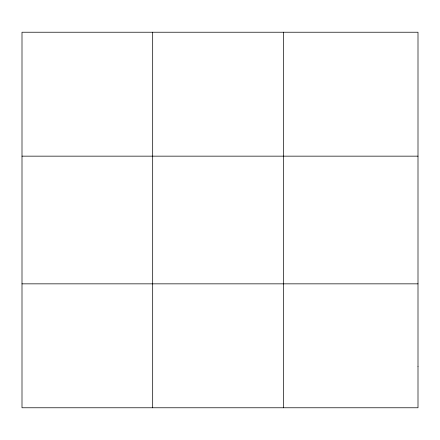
<?xml version="1.0" encoding="UTF-8"?>
<svg xmlns="http://www.w3.org/2000/svg" width="440" height="440" viewBox="0 0 440 440"><rect width="100%" height="100%" fill="white"/><g stroke="black" fill="none" stroke-linecap="round" stroke-linejoin="round"><path stroke-width="0.66" d="M152.68 407.77L152.68 32.23M283.36 407.77L283.36 32.23M22 156.156L418 156.156M22 283.844L418 283.844M418 366.459L418 407.77L22 407.77L22 32.23L418 32.23L418 366.459"/></g></svg>
